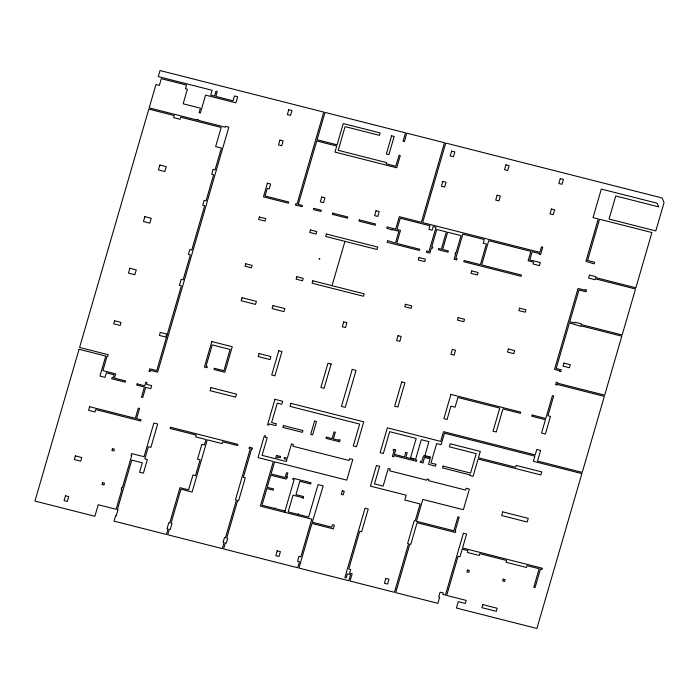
<?xml version="1.0" encoding="UTF-8"?>
<svg xmlns="http://www.w3.org/2000/svg" width="699" height="699" viewBox="0 0 699 699"><rect width="100%" height="100%" fill="white"/><g stroke="black" fill="none" stroke-linecap="round" stroke-linejoin="round"><path stroke-width="1.05" d="M332.034 285.673L344.939 241.347M79.057 349.264L34.95 501.069L94.863 516.281L98.218 504.739L116.104 509.283L121.836 489.545L121.198 489.379L121.731 487.561L122.369 487.719L131.718 455.538L131.08 455.381L131.604 453.555L144.064 456.718L153.859 423.017L157.686 423.987L150.897 447.369L148.337 446.713L144.815 458.859L147.367 459.514L143.4 473.171L139.564 472.201L142.299 462.79L131.762 460.117L117.38 509.606L118.017 509.763L116.252 515.836L115.615 515.679L114.033 521.139L166.406 534.438L167.996 528.968L167.044 528.724L168.8 522.651L169.761 522.896L179.993 487.675L188.616 489.868L192.941 474.988L195.493 475.635L200.08 459.846L197.529 459.199L201.845 444.319L204.405 444.975L205.995 439.505L195.615 436.875L196.139 435.049L170.11 428.443L170.46 427.229L237.852 444.337L237.503 445.551L222.649 441.777L222.125 443.603L207.271 439.828L192.094 492.052L180.919 489.213L171.037 523.219L171.998 523.464L170.233 529.536L169.272 529.292L167.69 534.761L222.299 548.619L224.064 542.546L223.112 542.302L224.519 537.444L225.48 537.688L236.419 500.038L235.458 499.794L250.277 448.793L249.001 448.461L249.351 447.246L252.549 448.059L252.19 449.274L251.553 449.116L243.348 477.347L245.27 477.836L238.647 500.606L237.695 500.362L226.756 538.012L227.717 538.256L226.301 543.114L225.34 542.87L223.584 548.942L297.678 567.745L299.443 561.681L297.529 561.192L298.936 556.334L300.85 556.823L311.789 519.174L260.369 506.12L273.335 461.489L258.01 457.6L264.353 435.739L265.637 436.062L265.279 437.277L267.201 437.757L262.081 455.372L275.493 458.78L276.463 455.433L280.622 456.491L280.264 457.705L277.389 456.971L276.778 459.103L286.354 461.532L286.974 459.409L284.1 458.675L284.449 457.461L287.324 458.195L291.474 443.926L293.388 444.407L292.855 446.233L349.072 460.492L349.596 458.675L352.794 459.488L346.791 480.134L274.611 461.812L271.09 473.957L285.14 477.522L286.546 472.664L287.831 472.987L286.773 476.631L287.411 476.797L287.053 478.011L286.415 477.845L286.066 479.06L270.731 475.171L267.201 487.317L273.589 488.942L273.239 490.156L266.852 488.531L262.003 505.228L274.873 508.496L275.161 507.981L274.995 508.531L285 511.065L284.642 512.28L294.078 479.794L292.802 479.47L293.161 478.256L311.046 482.791L310.688 484.005L299.827 481.253L295.948 494.612L303.515 496.535L302.973 498.396L303.034 497.714L293.038 495.18L288.189 511.878L298.185 514.412L298.508 513.791L298.316 514.447L308.635 517.068L318.071 484.573L323.183 485.875L312.278 522.223L331.754 527.168L332.462 524.739L334.375 525.229L333.318 528.872L311.92 523.437L298.954 568.077L348.784 580.72L350.54 574.648L347.351 573.835L346.162 577.933L344.878 577.61L365.035 508.234L368.233 509.047L361.619 531.817L359.697 531.327L348.757 568.977L350.68 569.467L349.622 573.11L352.174 573.757L350.059 581.044L394.454 592.306L408.566 543.735L407.604 543.49L414.219 520.72L415.18 520.956L420.116 503.953L404.791 500.065L406.198 495.207L370.426 486.128L376.429 465.482L379.618 466.294L374.507 483.9L383.131 486.093L388.242 468.479L390.164 468.968L389.631 470.794L426.678 480.196L427.037 478.981L428.95 479.462L428.601 480.676L465.648 490.086L466.172 488.26L469.37 489.073L463.376 509.72L422.808 499.427L416.455 521.288L453.861 530.777L457.915 516.806L459.191 517.129L455.136 531.1L455.739 531.257L455.39 532.472L417.067 522.738L410.802 544.303L409.841 544.058L395.73 592.638L437.889 603.333L439.654 597.261L438.692 597.016L440.108 592.158L443.297 592.97L442.86 594.491L445.412 595.137L463.411 533.197L466.6 534.01L462.546 547.972L542.38 568.261L542.031 569.475L540.432 569.073L535.058 587.571L533.783 587.247L539.156 568.75L527.02 565.666L526.496 567.466L506.059 562.276L506.583 560.458L479.759 553.652L479.226 555.469L467.413 552.472L467.937 550.646L462.188 549.187L459.986 556.78L458.072 556.299L446.687 595.461L466.172 600.406L465.289 603.447L458.247 601.656L456.395 608.034L536.902 628.462L581.883 473.616L533.337 461.296L534.84 456.132L444.45 433.197L441.095 444.73L436.63 443.594L430.986 463.026L436.062 464.319L435.529 466.137L428.539 464.363L430.121 458.902L424.372 457.443L423.105 462.983L420.23 462.257L420.588 461.043L421.864 461.366L423.454 455.897L430.479 457.688L430.654 457.076L424.905 455.617L428.959 441.654L421.296 439.706L415.477 459.741L416.753 460.073L416.403 461.288L394.044 455.608L393.694 456.823L392.41 456.499L394.087 450.733L393.135 450.488L393.485 449.274L395.721 449.841L394.393 454.394L404.616 456.989L405.621 452.349L407.22 452.76L405.892 457.312L414.201 459.418L414.376 458.815L410.54 457.836L416.185 438.413L389.675 431.685L383.323 453.537L380.134 452.734L387.368 427.832L440.702 441.375L443.524 431.659L535.189 454.918L536.78 449.457L540.615 450.427L537.522 461.052L582.241 472.402L604.329 396.377L557.059 384.38L556.876 384.983L555.6 384.66L556.308 382.231L557.584 382.554L557.409 383.166L604.679 395.162L621.813 336.184L580.93 325.813L580.79 326.311L569.432 322.894L556.177 368.504L561.288 369.806L560.764 371.623L559.48 371.3L559.663 370.697L554.552 369.395L578.064 288.451L585.089 290.234L585.273 289.631L586.548 289.954L586.015 291.771L578.99 289.989L569.781 321.68L574.893 322.973L575.102 322.256L581.489 323.882L581.28 324.598L622.162 334.97L635.513 289.01L595.277 278.805L595.006 279.714L588.619 278.088L589.502 275.057L595.889 276.673L595.627 277.59L635.872 287.796L651.922 232.54L599.541 219.25L587.571 260.456L594.596 262.239L594.133 263.838L585.937 261.347L598.265 218.927L593.032 217.59L601.323 189.053L657.165 203.226L658.676 206.869L615.767 195.982L609.065 219.058L655.819 230.923L664.05 202.605L662.128 197.966L445.752 143.05L422.642 222.597L539.855 252.348L541.445 246.887L542.721 247.21L540.563 254.646L539.287 254.322L539.506 253.562L532.157 251.701L529.781 259.897L540.318 262.571L539.436 265.611L533.049 263.986L533.582 262.169L528.147 260.788L530.882 251.378L488.723 240.674L481.663 264.965L521.463 275.065L521.113 276.28L463.752 261.723L464.101 260.509L480.388 264.641L486.39 243.995L483.192 243.182L484.25 239.539L462.852 234.113L455.8 258.403L457.076 258.726L456.718 259.941L454.167 259.285L455.669 254.13L455.023 253.964L455.381 252.75L456.019 252.916L461.043 235.607L447.631 232.199L442.607 249.508L448.356 250.967L447.998 252.182L438.256 249.709L438.614 248.494L441.322 249.185L446.355 231.876L436.77 229.447L431.746 246.756L432.864 247.035L432.506 248.25L431.388 247.97L429.894 253.125L426.381 252.234L426.731 251.02L428.968 251.588L436.027 227.297L433.153 226.572L432.096 230.216L428.898 229.403L429.955 225.76L400.256 218.219L396.988 229.455L400.501 230.347L396.709 243.401L419.706 249.237L419.356 250.452L387.097 242.265L387.578 240.596L395.433 243.077L398.876 231.238L392.165 229.534L392.034 229.988L386.739 228.154L387.089 226.939L395.713 229.132L399.33 216.681L421.366 222.273L444.477 142.727L406.792 133.16L404.337 141.609L403.061 141.285L405.507 132.836L325.026 112.417L317.084 139.739L337.084 144.815L343.253 123.557L380.116 132.915L379.408 135.344L345.105 126.633L338.229 150.32L386.582 162.587L386.224 163.802L395.809 166.24L398.989 155.3L400.265 155.624L396.735 167.777L334.961 152.102L336.726 146.03L316.734 140.953L298.298 204.405L302.449 205.462L302.099 206.677L295.389 204.973L295.747 203.758L297.023 204.082L323.751 112.085L160.027 70.538L158.271 76.61L212.112 90.276L210.705 95.134L214.541 96.104L215.947 91.246L217.223 91.569L215.816 96.427L233.064 100.805L234.471 95.946L237.669 96.759L235.904 102.832L205.558 95.134L200.36 113.046L199.075 112.722L200.403 108.17L183.155 103.793L187.393 89.219L185.471 88.729L186.528 85.086L161.303 78.681L159.363 85.365L155.973 84.5L149.184 107.882L196.961 120.01L197.135 119.398L198.42 119.73L198.236 120.333L225.384 127.227L225.655 126.309L228.844 127.122L157.659 372.148L150.635 370.365L150.276 371.58L149.001 371.256L149.708 368.819L156.733 370.61L181.347 285.9L179.433 285.41L181.198 279.338L183.112 279.827L190.346 254.925L188.424 254.436L189.84 249.578L191.753 250.067L204.632 205.742L202.719 205.253L204.125 200.395L206.048 200.884L213.632 174.767L211.718 174.287L213.125 169.429L215.039 169.909L221.391 148.048L215.642 146.589L221.199 127.463L180.639 117.17L180.019 119.293L173.632 117.677L174.252 115.553L148.826 109.096L79.581 347.438L108.205 354.699L107.672 356.525L107.034 356.359L102.884 370.636L115.658 373.878L114.426 378.124L125.619 380.964L125.27 382.178L111.683 378.736L112.032 377.521L113.151 377.801L114.033 374.769L106.37 372.82L105.042 377.373L99.931 376.079L105.759 356.036L79.057 349.264M75.37 455.905L74.312 459.549L80.7 461.174L81.757 457.53L75.37 455.905M89.655 406.722L88.598 410.365L94.985 411.991L95.693 409.562L140.726 420.99L141.076 419.776L136.611 418.64L139.564 408.469L138.288 408.137L135.335 418.317L89.655 406.722M114.619 320.797L113.736 323.829L120.132 325.454L121.006 322.422L114.619 320.797M129.883 268.267L128.467 273.126L134.855 274.751L136.27 269.893L129.883 268.267M144.876 216.655L143.47 221.513L149.857 223.138L151.264 218.28L144.876 216.655M159.87 165.043L158.463 169.901L164.85 171.517L166.257 166.659L159.87 165.043M65.496 495.783L64.09 500.641L67.279 501.454L68.694 496.596L65.496 495.783M102.57 482.694L102.037 484.521L103.95 485.001L104.483 483.184L102.57 482.694M112.443 448.688L111.919 450.514L113.832 451.004L114.365 449.177L112.443 448.688M137.118 383.882L136.768 385.097L144.413 387.036L141.46 397.215L142.736 397.539L145.698 387.368L150.801 388.661L151.683 385.621L146.58 384.328L147.105 382.51L145.829 382.187L144.772 385.822L137.118 383.882M160.298 332.392L159.416 335.424L165.803 337.049L166.685 334.008L160.298 332.392M211.814 341.549L204.405 367.054L206.965 367.709L207.315 366.494L206.039 366.162L212.208 344.913L230.093 349.448L223.925 370.706L214.34 368.277L213.99 369.491L224.851 372.244L232.26 346.739L211.814 341.549M267.42 183.208L263.453 196.873L288.364 203.191L288.713 201.976L265.078 195.982L267.289 188.389L269.202 188.879L270.618 184.02L267.42 183.208M279.95 140.088L278.534 144.946L281.732 145.759L283.139 140.901L279.95 140.088M288.766 109.734L287.359 114.592L290.548 115.396L291.964 110.538L288.766 109.734M245.733 263.768L245.026 266.197L251.413 267.822L252.121 265.393L245.733 263.768M259.312 217.013L258.613 219.442L265 221.059L265.707 218.63L259.312 217.013M210.949 387.622L210.067 390.662L235.615 397.146L236.498 394.114L210.949 387.622M242.037 297.713L241.164 300.753L255.528 304.397L256.411 301.365L242.037 297.713M259.084 353.545L258.202 356.586L270.024 359.583L270.906 356.551L259.084 353.545M273.021 305.577L272.138 308.608L283.96 311.614L284.843 308.574L273.021 305.577M313.947 208.381L313.598 209.595L320.946 211.456L321.295 210.242L313.947 208.381M296.83 276.734L296.131 279.163L302.518 280.788L303.217 278.359L296.83 276.734M310.417 229.98L309.709 232.409L316.097 234.025L316.804 231.596L310.417 229.98M321.715 196.987L320.308 201.845L323.497 202.658L324.913 197.8L321.715 196.987M278.77 350.723L271.71 375.014L274.908 375.817L281.959 351.527L278.77 350.723M274.943 399.304L267.534 424.809L268.809 425.132L269.159 423.917L275.869 425.621L276.402 423.795L271.605 422.58L277.258 403.148L281.723 404.284L282.606 401.243L274.943 399.304M312.803 280.788L312.095 283.217L363.454 296.254L364.162 293.825L312.803 280.788M319.233 258.665L319.74 258.979L319.233 258.665M326.389 234.034L325.682 236.463L377.041 249.491L377.74 247.062L326.389 234.034M332.794 213.16L332.436 214.375L347.447 218.184L347.805 216.97L332.794 213.16M283.427 425.577L282.894 427.404L302.414 432.358L302.938 430.532L283.427 425.577M290.915 403.358L290.033 406.39L359.653 424.066L353.301 445.918L356.499 446.731L363.733 421.838L290.915 403.358M359.303 219.888L358.945 221.102L375.241 225.235L375.59 224.021L359.303 219.888M391.615 135.833L386.32 154.051L388.871 154.697L394.166 136.48L391.615 135.833M314.567 421.095L310.679 434.455L312.602 434.944L316.481 421.584L314.567 421.095M331.151 364.013L324.091 388.303L320.893 387.491L327.962 363.209L331.151 364.013M277.215 550.821L275.808 555.679L278.997 556.491L280.413 551.633L277.215 550.821M343.725 321.889L342.318 326.748L345.507 327.56L346.922 322.702L343.725 321.889M376.01 210.766L374.603 215.624L377.792 216.437L379.208 211.579L376.01 210.766M326.363 437.128L326.014 438.343L339.609 441.794L340.133 439.968L338.858 439.645L338.683 440.256L333.397 438.911L335.337 432.235L334.052 431.912L332.112 438.588L326.363 437.128M352.226 369.36L341.47 406.407L345.297 407.377L356.062 370.339L352.226 369.36M342.344 490.733L341.287 494.376L343.2 494.866L344.257 491.222L342.344 490.733M405.429 304.292L404.721 306.721L411.108 308.346L411.816 305.917L405.429 304.292M419.007 257.538L418.299 259.967L424.695 261.592L425.394 259.163L419.007 257.538M398.028 335.669L396.613 340.527L399.811 341.339L401.217 336.481L398.028 335.669M442.834 181.434L441.427 186.292L444.616 187.096L446.032 182.238L442.834 181.434M451.659 151.071L450.243 155.929L453.441 156.742L454.848 151.884L451.659 151.071M401.733 381.925L394.673 406.215L397.871 407.028L404.922 382.737L401.733 381.925M458.125 317.669L457.417 320.098L463.804 321.723L464.512 319.294L458.125 317.669M471.711 270.915L471.004 273.344L477.391 274.96L478.099 272.531L471.711 270.915M385.813 578.379L384.398 583.237L387.596 584.049L389.002 579.191L385.813 578.379M452.323 349.448L450.907 354.306L454.105 355.118L455.512 350.26L452.323 349.448M497.129 195.213L495.722 200.071L498.911 200.884L500.327 196.026L497.129 195.213M505.954 164.85L504.538 169.708L507.736 170.521L509.143 165.663L505.954 164.85M450.916 394.411L443.865 418.701L447.054 419.514L450.934 406.154L455.093 407.202L457.915 397.486L499.75 408.111L493.048 431.187L496.238 431.991L502.948 408.915L520.353 413.336L520.703 412.122L450.916 394.411M443.087 466.102L442.554 467.919L470.06 474.901L469.877 475.512L473.074 476.316L478.099 459.016L540.86 474.944L541.742 471.904L516.194 465.42L515.661 467.238L478.457 457.801L480.309 451.423L450.287 443.804L449.405 446.836L476.229 453.651L470.584 473.083L443.087 466.102M519.532 308.154L518.824 310.583L525.211 312.2L525.919 309.771L519.532 308.154M508.348 349.002L507.465 352.034L513.852 353.659L514.735 350.618L508.348 349.002M551.424 208.992L550.017 213.85L553.206 214.663L554.622 209.805L551.424 208.992M560.249 178.629L558.833 183.488L562.031 184.3L563.438 179.442L560.249 178.629M467.439 570.087L466.906 571.904L468.828 572.394L469.352 570.567L467.439 570.087M502.695 511.878L501.637 515.521L527.186 522.004L528.252 518.361L502.695 511.878M532.201 415.04L531.852 416.255L545.421 419.697L541.542 433.057L545.377 434.027L550.489 416.421L547.937 415.774L553.704 395.914L552.428 395.59L545.779 418.483L532.201 415.04M482.782 604.618L481.899 607.658L496.273 611.302L497.155 608.27L482.782 604.618M563.927 363.104L563.044 366.136L569.432 367.761L570.314 364.729L563.927 363.104M503.21 579.165L502.677 580.983L504.599 581.472L505.124 579.646L503.21 579.165"/></g></svg>
